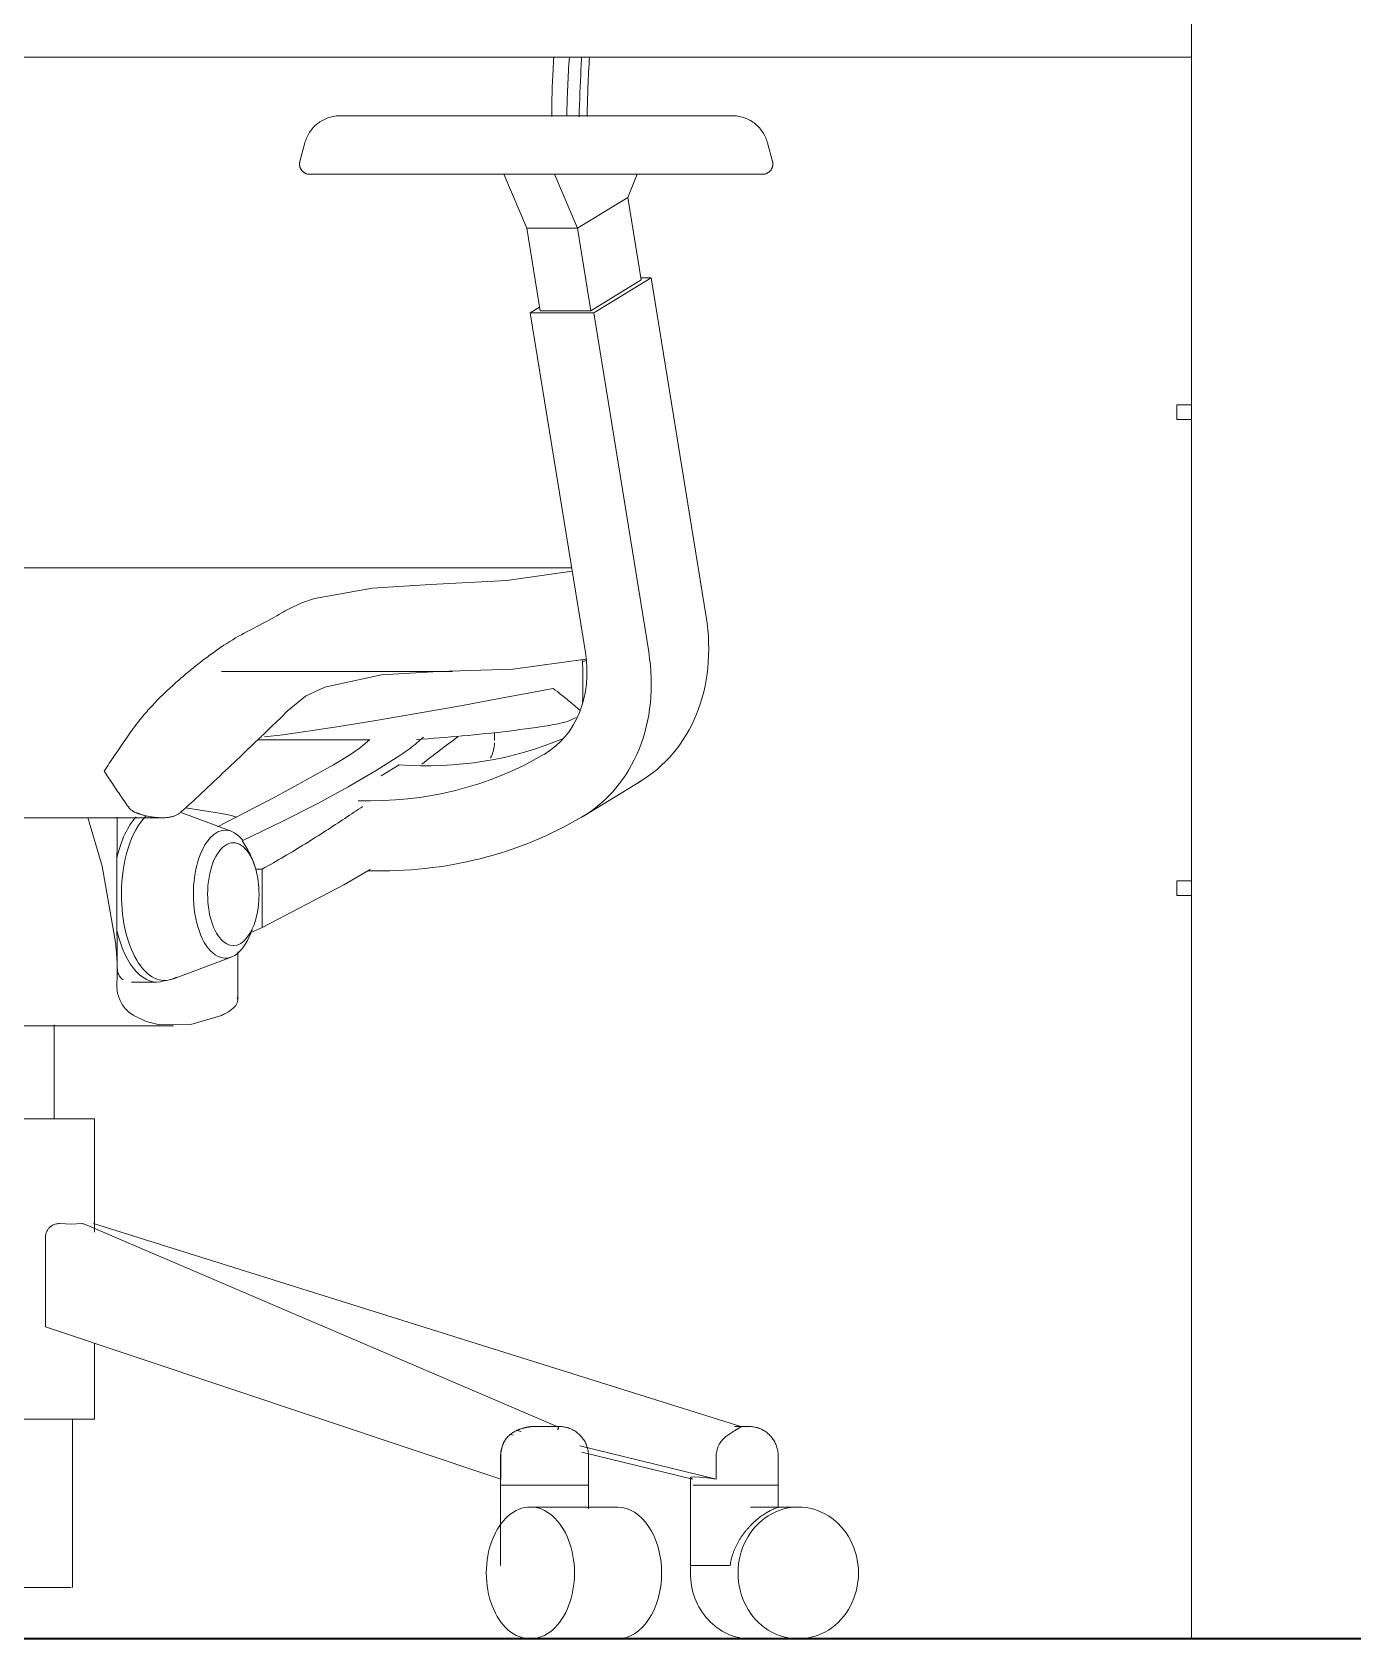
# Model space of a CAD drawing. Header units: inches. Extents: x -6 to 158, y 10 to 161.
# Drawn here: x 25.533 to 26.105, y 32.263 to 32.959 of the extents above; entities that cross this region are included whole.
import ezdxf

# ---------------------------------------------------------------- set-up
doc = ezdxf.new("R2010")
doc.units = ezdxf.units.IN
doc.header["$MEASUREMENT"] = 0
doc.linetypes.add('DASHED2', pattern=[9.525, 6.35, -3.175])
for name, color, linetype, lineweight in [('A-FLOR', 5, 'Continuous', 9), ('I-FURN', 2, 'Continuous', 9), ('I-FURN-PNLS', 2, 'Continuous', 9)]:
    doc.layers.add(name, color=color, linetype=linetype, lineweight=lineweight)
doc.layers.add('Proy', color=1, linetype='DASHED2')

# ---------------------------------------------------------------- blocks, each defined once
blk = doc.blocks.new('Haworth_Compose-Storage-Lateral - 1_5 High 30_x18_ Full Lateral-369745-Section 1')
at = {"layer": 'I-FURN'}
for p, q in [((-8319.51, 528.64), (-8319.51, 534.99)), ((-8313.16, 534.99), (-8319.51, 534.99)), ((-8313.16, 528.64), (-8319.51, 528.64)), ((-8319.51, 322.26), (-8319.51, 328.61)), ((-8313.16, 328.61), (-8319.51, 328.61)), ((-8313.16, 322.26), (-8319.51, 322.26))]:
    blk.add_line(p, q, dxfattribs=at)
blk = doc.blocks.new('Haworth_Patterns-Workwall-Architectural - 96_ W x 76_ H x 22_ D-369735-Section 1')
at = {"layer": 'I-FURN-PNLS', "color": 251}
for p, q in [((-8313.16, 0), (-8313.16, 1943.1)), ((-7754.36, 0), (-8313.16, 0))]:
    blk.add_line(p, q, dxfattribs=at)
blk = doc.blocks.new('Haworth_Worksurface_Compose-Convergent_Rectangular - 30_ x 60_-369739-Section 1')
at = {"layer": 'I-FURN-PNLS', "color": 251}
blk.add_line((-8313.16, 685.8), (-9735.56, 685.8), dxfattribs=at)
blk = doc.blocks.new('Haworth_Chair_Zody-Task1 - Height Adjustable Arms-369731-Section 1')
at = {"layer": 'I-FURN', "color": 251}
for p, q in [((-8680.94, 660.4), (-8668.11, 660.4)), ((-8619.5, 660.4), (-8608.44, 660.4)), ((-8697.5, 648.63), (-8699.66, 640.58)), ((-8494.8, 640.58), (-8496.95, 648.63)), ((-8667.71, 635), (-8687.81, 635)), ((-8611.28, 635), (-8640.6, 635)), ((-8601.34, 611.65), (-8611.28, 635)), ((-8609.94, 635), (-8611.28, 635)), ((-8589.28, 635), (-8603.97, 635)), ((-8577.65, 635), (-8589.28, 635)), ((-8589.28, 635), (-8579.34, 611.65)), ((-8553.47, 635), (-8568.98, 635)), ((-8557.48, 625.01), (-8553.47, 635)), ((-8552.2, 635), (-8553.47, 635)), ((-8507.71, 635), (-8515.56, 635)), ((-8557.48, 625.01), (-8579.34, 611.65)), ((-8557.48, 625.01), (-8551.67, 589.23)), ((-8579.34, 611.65), (-8601.34, 611.65)), ((-8601.34, 611.65), (-8595.53, 575.86)), ((-8573.54, 575.86), (-8579.34, 611.65)), ((-8573.54, 575.86), (-8551.67, 589.23)), ((-8572.3, 574.93), (-8547.41, 590.15)), ((-8551.82, 590.15), (-8547.41, 590.15)), ((-8547.41, 590.15), (-8523.57, 443.18)), ((-8595.78, 577.39), (-8599.8, 574.93)), ((-8572.3, 574.93), (-8599.8, 574.93)), ((-8599.8, 574.93), (-8575.92, 427.65)), ((-8595.53, 575.86), (-8573.54, 575.86)), ((-8548.47, 427.96), (-8572.3, 574.93)), ((-8581.87, 464.34), (-8983.77, 464.34)), ((-8733.63, 419.36), (-8633.49, 419.36)), ((-8656.22, 419.45), (-8677.37, 419.45)), ((-8615.24, 389.55), (-8615.24, 392.97)), ((-8717.88, 389.85), (-8669.33, 389.85)), ((-8664.49, 374.22), (-8656.7, 378.99)), ((-8576.77, 356.72), (-8551.87, 371.95)), ((-9138.9, 356.02), (-8759.47, 356.02)), ((-8778.82, 347.18), (-8778.82, 356.23)), ((-8729.41, 350.17), (-8751.53, 358.43)), ((-8749.3, 360.27), (-8733.68, 357.88)), ((-8779.01, 307.33), (-8779.01, 338.45)), ((-8719.66, 336.41), (-8719.85, 336.92)), ((-8716.01, 333.73), (-8718.78, 333.73)), ((-8716.01, 308.44), (-8716.01, 333.73)), ((-8721.15, 306.16), (-8716.01, 308.44)), ((-8720.92, 306.05), (-8720.41, 307.4)), ((-8778.82, 289.07), (-8778.82, 298.6)), ((-8754.89, 286.09), (-8729.41, 295.6)), ((-8726.59, 276.99), (-8726.59, 297.86)), ((-8772.61, 284.79), (-8761.62, 284.79)), ((-8938.74, 265.83), (-8754.49, 265.83)), ((-8806.12, 225.43), (-8806.12, 266.2)), ((-8833.9, 225.43), (-8788.66, 225.43)), ((-8788.66, 176.38), (-8788.66, 225.43)), ((-8587.87, 91.93), (-8793.3, 179.88)), ((-8508.57, 92.06), (-8789.15, 180.04)), ((-8809.95, 135.25), (-8809.95, 174.04)), ((-8809.95, 135.25), (-8612.56, 69.21)), ((-8788.66, 95.25), (-8788.66, 128.12)), ((-8833.9, 95.25), (-8788.66, 95.25)), ((-8798.18, 22.22), (-8798.18, 95.25)), ((-8594.09, 92.07), (-8598.34, 92.07)), ((-8588.9, 92.07), (-8592.23, 92.07)), ((-8608.51, 88.57), (-8607.24, 88.26)), ((-8605.55, 90.38), (-8603.78, 89.94)), ((-8578.3, 83.7), (-8519.17, 69.21)), ((-8612.67, 79.37), (-8612.67, 66.67)), ((-8612.56, 79.37), (-8612.56, 69.21)), ((-8577.41, 80.95), (-8529.5, 69.21)), ((-8574.57, 66.67), (-8574.57, 79.37)), ((-8519.17, 79.37), (-8519.17, 69.21)), ((-8492.31, 66.67), (-8492.31, 79.37)), ((-8530.41, 69.92), (-8530.41, 66.67)), ((-8612.67, 66.67), (-8612.67, 31.75)), ((-8580.87, 66.67), (-8612.65, 66.67)), ((-8612.65, 66.67), (-8580.87, 66.67)), ((-8574.6, 66.67), (-8580.87, 66.67)), ((-8580.87, 66.67), (-8574.6, 66.67)), ((-8574.57, 56.44), (-8574.57, 66.67)), ((-8530.41, 66.67), (-8530.41, 31.75)), ((-8528.77, 66.67), (-8529.15, 66.67)), ((-8529.15, 66.67), (-8528.77, 66.67)), ((-8493.29, 66.67), (-8528.77, 66.67)), ((-8528.77, 66.67), (-8492.31, 66.67)), ((-8492.31, 57.11), (-8492.31, 66.67)), ((-8562, 57.15), (-8599.75, 57.15)), ((-8483.63, 57.15), (-8504.29, 57.15)), ((-8530.3, 31.75), (-8528.77, 31.75)), ((-8528.77, 31.75), (-8513.15, 31.75)), ((-8829.14, 22.22), (-8798.88, 22.22))]:
    blk.add_line(p, q, dxfattribs=at)
at = {"layer": 'I-FURN', "color": 251, "flags": 128}
for points in [[(-8697.5, 648.63), (-8697.32, 649.24), (-8697.12, 649.85), (-8696.9, 650.44), (-8696.65, 651.02), (-8696.38, 651.6), (-8696.08, 652.16), (-8695.77, 652.71), (-8695.43, 653.25), (-8695.07, 653.77), (-8694.69, 654.28), (-8694.29, 654.77), (-8693.87, 655.25), (-8693.43, 655.71), (-8692.97, 656.15), (-8692.5, 656.57), (-8692.01, 656.98), (-8691.5, 657.36), (-8690.98, 657.73), (-8690.45, 658.07), (-8689.9, 658.39), (-8689.34, 658.69), (-8688.77, 658.96), (-8688.19, 659.21), (-8687.59, 659.44), (-8686.99, 659.65), (-8686.38, 659.83), (-8685.77, 659.99), (-8685.15, 660.12), (-8684.52, 660.22), (-8683.89, 660.31), (-8683.26, 660.36), (-8682.62, 660.39), (-8682.16, 660.4)], [(-8677.18, 660.4), (-8677.52, 660.4), (-8677.84, 660.4), (-8678.16, 660.4), (-8678.46, 660.4), (-8678.76, 660.4), (-8679.05, 660.4), (-8679.33, 660.4), (-8679.59, 660.4), (-8679.85, 660.4), (-8680.09, 660.4), (-8680.33, 660.4), (-8680.55, 660.4), (-8680.75, 660.4), (-8680.95, 660.4), (-8681.13, 660.4), (-8681.29, 660.4), (-8681.45, 660.4), (-8681.58, 660.4), (-8681.71, 660.4), (-8681.82, 660.4), (-8681.91, 660.4), (-8681.99, 660.4), (-8682.06, 660.4), (-8682.11, 660.4), (-8682.14, 660.4), (-8682.16, 660.4), (-8682.16, 660.4)], [(-8682.16, 660.4), (-8682.16, 660.4), (-8682.13, 660.4), (-8682.1, 660.4), (-8682.04, 660.4), (-8681.97, 660.4), (-8681.89, 660.4), (-8681.79, 660.4), (-8681.68, 660.4), (-8681.55, 660.4), (-8681.41, 660.4), (-8681.25, 660.4), (-8681.08, 660.4), (-8680.94, 660.4)], [(-8619.5, 660.4), (-8637.7, 660.4), (-8655.58, 660.4), (-8673.12, 660.4), (-8677.18, 660.4)], [(-8608.44, 660.4), (-8608.68, 660.4), (-8608.93, 660.4), (-8609.2, 660.4), (-8609.47, 660.4), (-8609.76, 660.4), (-8610.05, 660.4), (-8610.36, 660.4), (-8610.67, 660.4), (-8610.99, 660.4), (-8611.32, 660.4), (-8611.66, 660.4), (-8612.01, 660.4), (-8612.36, 660.4), (-8612.72, 660.4), (-8613.08, 660.4), (-8613.45, 660.4), (-8613.82, 660.4), (-8614.19, 660.4), (-8614.57, 660.4), (-8614.95, 660.4), (-8615.33, 660.4), (-8615.71, 660.4), (-8616.1, 660.4), (-8616.48, 660.4), (-8616.86, 660.4), (-8617.25, 660.4), (-8617.62, 660.4), (-8618, 660.4), (-8618.37, 660.4), (-8618.74, 660.4), (-8619.11, 660.4), (-8619.47, 660.4), (-8619.5, 660.4)], [(-8513.38, 660.4), (-8523.74, 660.4), (-8535.08, 660.4), (-8547.4, 660.4), (-8560.66, 660.4), (-8574.86, 660.4), (-8589.97, 660.4), (-8605.96, 660.4), (-8608.44, 660.4)], [(-8517.01, 660.4), (-8516.56, 660.4), (-8516.14, 660.4), (-8515.73, 660.4), (-8515.35, 660.4), (-8514.98, 660.4), (-8514.64, 660.4), (-8514.32, 660.4), (-8514.02, 660.4), (-8513.74, 660.4), (-8513.49, 660.4), (-8513.25, 660.4), (-8513.05, 660.4), (-8512.87, 660.4), (-8512.71, 660.4), (-8512.58, 660.4), (-8512.47, 660.4), (-8512.38, 660.4), (-8512.33, 660.4), (-8512.3, 660.4), (-8512.29, 660.4)], [(-8512.29, 660.4), (-8512.3, 660.4), (-8512.34, 660.4), (-8512.4, 660.4), (-8512.49, 660.4), (-8512.61, 660.4), (-8512.75, 660.4), (-8512.91, 660.4), (-8513.1, 660.4), (-8513.31, 660.4), (-8513.38, 660.4)], [(-8512.29, 660.4), (-8511.65, 660.39), (-8511.02, 660.35), (-8510.39, 660.29), (-8509.76, 660.2), (-8509.13, 660.08), (-8508.51, 659.94), (-8507.9, 659.78), (-8507.29, 659.59), (-8506.7, 659.38), (-8506.11, 659.15), (-8505.53, 658.89), (-8504.96, 658.61), (-8504.4, 658.3), (-8503.86, 657.98), (-8503.32, 657.63), (-8502.81, 657.26), (-8502.31, 656.87), (-8501.82, 656.46), (-8501.35, 656.03), (-8500.9, 655.59), (-8500.47, 655.12), (-8500.05, 654.64), (-8499.66, 654.14), (-8499.28, 653.63), (-8498.93, 653.1), (-8498.6, 652.56), (-8498.29, 652.01), (-8498, 651.44), (-8497.73, 650.86), (-8497.49, 650.28), (-8497.27, 649.68), (-8497.08, 649.08), (-8496.95, 648.63)], [(-8695.37, 635), (-8695.55, 635), (-8695.73, 635.01), (-8695.9, 635.03), (-8696.08, 635.06), (-8696.25, 635.09), (-8696.43, 635.13), (-8696.6, 635.17), (-8696.77, 635.23), (-8696.94, 635.28), (-8697.1, 635.35), (-8697.26, 635.42), (-8697.42, 635.5), (-8697.58, 635.59), (-8697.73, 635.68), (-8697.88, 635.77), (-8698.02, 635.88), (-8698.16, 635.99), (-8698.3, 636.1), (-8698.43, 636.22), (-8698.55, 636.34), (-8698.68, 636.47), (-8698.79, 636.61), (-8698.9, 636.75), (-8699.01, 636.89), (-8699.1, 637.04), (-8699.2, 637.19), (-8699.28, 637.34), (-8699.36, 637.5), (-8699.44, 637.66), (-8699.51, 637.83), (-8699.57, 637.99), (-8699.62, 638.16), (-8699.67, 638.33), (-8699.71, 638.51), (-8699.74, 638.68), (-8699.77, 638.86), (-8699.79, 639.03), (-8699.8, 639.21), (-8699.81, 639.39), (-8699.81, 639.56), (-8699.8, 639.74), (-8699.78, 639.92), (-8699.76, 640.09), (-8699.73, 640.27), (-8699.69, 640.44), (-8699.66, 640.58)], [(-8692.46, 635), (-8692.89, 635), (-8693.29, 635), (-8693.65, 635), (-8693.98, 635), (-8694.28, 635), (-8694.54, 635), (-8694.77, 635), (-8694.96, 635), (-8695.11, 635), (-8695.23, 635), (-8695.32, 635), (-8695.36, 635), (-8695.37, 635)], [(-8695.37, 635), (-8695.36, 635), (-8695.3, 635), (-8695.21, 635), (-8695.08, 635), (-8694.92, 635), (-8694.72, 635), (-8694.49, 635), (-8694.22, 635), (-8693.91, 635), (-8693.57, 635), (-8693.2, 635), (-8692.8, 635), (-8692.36, 635), (-8691.89, 635), (-8691.39, 635), (-8690.86, 635), (-8690.3, 635), (-8689.72, 635), (-8689.1, 635), (-8688.46, 635), (-8687.79, 635), (-8687.1, 635), (-8686.39, 635), (-8685.65, 635), (-8684.89, 635), (-8684.12, 635), (-8683.53, 635)], [(-8683.53, 635), (-8665.61, 635), (-8647.33, 635), (-8628.72, 635), (-8624.3, 635)], [(-8624.3, 635), (-8623.45, 635), (-8622.58, 635), (-8621.7, 635), (-8620.81, 635), (-8619.92, 635), (-8619.02, 635), (-8618.11, 635), (-8617.2, 635), (-8616.29, 635), (-8615.38, 635), (-8614.47, 635), (-8613.56, 635), (-8612.65, 635), (-8611.76, 635), (-8610.86, 635), (-8609.98, 635), (-8609.1, 635), (-8608.24, 635), (-8607.39, 635), (-8606.55, 635), (-8605.73, 635), (-8604.93, 635), (-8604.14, 635), (-8603.37, 635), (-8602.62, 635), (-8601.9, 635), (-8601.19, 635), (-8600.51, 635), (-8599.86, 635), (-8599.23, 635), (-8598.62, 635), (-8598.05, 635), (-8598, 635)], [(-8598, 635), (-8581.56, 635), (-8566.02, 635), (-8551.4, 635), (-8537.73, 635), (-8525.02, 635), (-8513.31, 635), (-8502.6, 635), (-8501.08, 635)], [(-8527.9, 635), (-8534.34, 635), (-8536, 635)], [(-8499.08, 635), (-8499.1, 635), (-8499.17, 635), (-8499.29, 635), (-8499.45, 635), (-8499.66, 635), (-8499.91, 635), (-8500.21, 635), (-8500.56, 635), (-8500.95, 635), (-8501.38, 635), (-8501.85, 635)], [(-8501.08, 635), (-8500.68, 635), (-8500.32, 635), (-8500.01, 635), (-8499.74, 635), (-8499.51, 635), (-8499.34, 635), (-8499.2, 635), (-8499.12, 635), (-8499.08, 635), (-8499.08, 635)], [(-8494.8, 640.58), (-8494.75, 640.41), (-8494.72, 640.23), (-8494.69, 640.06), (-8494.67, 639.88), (-8494.65, 639.71), (-8494.65, 639.53), (-8494.65, 639.35), (-8494.65, 639.18), (-8494.67, 639), (-8494.69, 638.82), (-8494.72, 638.65), (-8494.75, 638.47), (-8494.79, 638.3), (-8494.84, 638.13), (-8494.9, 637.96), (-8494.96, 637.8), (-8495.03, 637.63), (-8495.1, 637.47), (-8495.18, 637.31), (-8495.27, 637.16), (-8495.37, 637.01), (-8495.47, 636.86), (-8495.57, 636.72), (-8495.68, 636.58), (-8495.8, 636.45), (-8495.92, 636.32), (-8496.05, 636.2), (-8496.18, 636.08), (-8496.32, 635.97), (-8496.46, 635.86), (-8496.6, 635.76), (-8496.75, 635.66), (-8496.9, 635.57), (-8497.06, 635.49), (-8497.22, 635.41), (-8497.38, 635.34), (-8497.55, 635.27), (-8497.72, 635.21), (-8497.89, 635.16), (-8498.06, 635.12), (-8498.23, 635.08), (-8498.4, 635.05), (-8498.58, 635.03), (-8498.76, 635.01), (-8498.93, 635), (-8499.08, 635)], [(-8581.66, 462.89), (-8609.95, 458.87), (-8643.05, 457.14)], [(-8643.05, 457.14), (-8668.21, 455.56), (-8693.29, 451.05)], [(-8693.29, 451.05), (-8699.3, 449.1), (-8705.21, 446.15)], [(-8688.91, 412.67), (-8664.28, 417.97), (-8639.54, 419.42)], [(-8639.54, 419.42), (-8607.33, 420.47), (-8575.74, 424.75)], [(-8589.82, 412.07), (-8610.08, 408.26), (-8630.02, 404.61), (-8649.09, 401.23), (-8666.78, 398.2), (-8682.61, 395.62), (-8696.15, 393.54), (-8707.02, 392.03), (-8714.94, 391.13)], [(-8705.21, 402.17), (-8697.25, 408.78), (-8688.91, 412.67)], [(-8685.13, 379), (-8681.47, 381.15), (-8678.03, 383.29)], [(-8678.71, 369.46), (-8666.67, 376.57), (-8655.96, 383.29)], [(-8735.41, 352.04), (-8710.22, 365.14), (-8685.13, 379)], [(-8724.69, 346.06), (-8707.36, 354.35), (-8691.95, 362.19), (-8678.71, 369.46)], [(-8779.49, 301.21), (-8785.32, 335), (-8791.58, 356.06)], [(-8733.68, 357.88), (-8729.28, 357.06), (-8727.08, 356.34)], [(-8716.01, 308.44), (-8680.59, 326.88), (-8669.25, 333.59)], [(-8760.51, 266.2), (-8766.29, 267.62), (-8771.92, 270.41)], [(-8733.68, 270.35), (-8747.01, 266.41), (-8760.51, 266.2)], [(-8803.81, 180.03), (-8798.63, 179.84), (-8794.37, 180.03)], [(-8589.37, 92.07), (-8589.56, 92.07), (-8589.76, 92.07), (-8589.97, 92.07), (-8590.18, 92.07), (-8590.39, 92.07), (-8590.62, 92.07), (-8590.84, 92.07), (-8591.07, 92.07), (-8591.31, 92.07), (-8591.55, 92.07), (-8591.79, 92.07), (-8592.03, 92.07), (-8592.28, 92.07), (-8592.53, 92.07), (-8592.78, 92.07), (-8593.03, 92.07), (-8593.29, 92.07), (-8593.54, 92.07), (-8593.79, 92.07), (-8594.05, 92.07), (-8594.3, 92.07), (-8594.55, 92.07), (-8594.8, 92.07), (-8595.05, 92.07), (-8595.3, 92.07), (-8595.54, 92.07), (-8595.78, 92.07), (-8596.02, 92.07), (-8596.25, 92.07), (-8596.48, 92.07), (-8596.7, 92.07), (-8596.92, 92.07), (-8597.14, 92.07), (-8597.35, 92.07), (-8597.55, 92.07), (-8597.75, 92.07), (-8597.94, 92.07), (-8598.12, 92.07), (-8598.29, 92.07), (-8598.34, 92.07)], [(-8587.27, 92.07), (-8587.28, 92.07), (-8587.29, 92.07), (-8587.32, 92.07), (-8587.35, 92.07), (-8587.4, 92.07), (-8587.45, 92.07), (-8587.52, 92.07), (-8587.59, 92.07), (-8587.68, 92.07), (-8587.77, 92.07), (-8587.88, 92.07), (-8587.99, 92.07), (-8588.11, 92.07), (-8588.24, 92.07), (-8588.38, 92.07), (-8588.53, 92.07), (-8588.68, 92.07), (-8588.85, 92.07), (-8589.02, 92.07), (-8589.2, 92.07), (-8589.37, 92.07)], [(-8588.9, 92.07), (-8588.74, 92.07), (-8588.58, 92.07), (-8588.43, 92.07), (-8588.29, 92.07), (-8588.15, 92.07), (-8588.03, 92.07), (-8587.91, 92.07), (-8587.81, 92.07), (-8587.71, 92.07), (-8587.62, 92.07), (-8587.54, 92.07), (-8587.47, 92.07), (-8587.42, 92.07), (-8587.37, 92.07), (-8587.33, 92.07), (-8587.3, 92.07), (-8587.28, 92.07), (-8587.27, 92.07)], [(-8587.27, 92.07), (-8586.76, 92.06), (-8586.26, 92.03), (-8585.75, 91.98), (-8585.25, 91.91), (-8584.75, 91.82), (-8584.25, 91.71), (-8583.76, 91.58), (-8583.28, 91.43), (-8582.8, 91.26), (-8582.33, 91.07), (-8581.86, 90.87), (-8581.41, 90.64), (-8580.96, 90.4), (-8580.53, 90.14), (-8580.1, 89.86), (-8579.69, 89.56), (-8579.29, 89.25), (-8578.9, 88.92), (-8578.52, 88.58), (-8578.16, 88.22), (-8577.81, 87.85), (-8577.48, 87.47), (-8577.17, 87.07), (-8576.87, 86.66), (-8576.59, 86.24), (-8576.32, 85.8), (-8576.07, 85.36), (-8575.84, 84.91), (-8575.63, 84.45), (-8575.43, 83.98), (-8575.26, 83.5), (-8575.1, 83.02), (-8574.97, 82.53), (-8574.85, 82.03), (-8574.76, 81.53), (-8574.68, 81.03), (-8574.62, 80.53), (-8574.59, 80.02), (-8574.57, 79.51), (-8574.57, 79.37)], [(-8511.23, 92.07), (-8510.98, 92.07), (-8510.72, 92.07), (-8510.47, 92.07), (-8510.22, 92.07), (-8509.97, 92.07), (-8509.72, 92.07), (-8509.48, 92.07), (-8509.24, 92.07), (-8509, 92.07), (-8508.77, 92.07), (-8508.54, 92.07), (-8508.31, 92.07), (-8508.09, 92.07), (-8507.88, 92.07), (-8507.67, 92.07), (-8507.46, 92.07), (-8507.27, 92.07), (-8507.08, 92.07), (-8506.89, 92.07), (-8506.72, 92.07), (-8506.55, 92.07), (-8506.39, 92.07), (-8506.23, 92.07), (-8506.09, 92.07), (-8505.95, 92.07), (-8505.82, 92.07), (-8505.7, 92.07), (-8505.59, 92.07), (-8505.56, 92.07)], [(-8505.01, 92.07), (-8505.02, 92.07), (-8505.03, 92.07), (-8505.06, 92.07), (-8505.09, 92.07), (-8505.14, 92.07), (-8505.2, 92.07), (-8505.26, 92.07), (-8505.34, 92.07), (-8505.42, 92.07), (-8505.52, 92.07), (-8505.62, 92.07), (-8505.73, 92.07), (-8505.85, 92.07), (-8505.98, 92.07), (-8506.12, 92.07), (-8506.27, 92.07), (-8506.43, 92.07), (-8506.59, 92.07), (-8506.76, 92.07), (-8506.94, 92.07), (-8507.13, 92.07), (-8507.32, 92.07), (-8507.52, 92.07), (-8507.72, 92.07), (-8507.93, 92.07), (-8508.15, 92.07), (-8508.37, 92.07), (-8508.6, 92.07), (-8508.78, 92.07)], [(-8505.56, 92.07), (-8505.46, 92.07), (-8505.38, 92.07), (-8505.3, 92.07), (-8505.23, 92.07), (-8505.17, 92.07), (-8505.12, 92.07), (-8505.08, 92.07), (-8505.04, 92.07), (-8505.02, 92.07), (-8505.02, 92.07)], [(-8505.01, 92.07), (-8504.51, 92.06), (-8504, 92.03), (-8503.49, 91.98), (-8502.99, 91.91), (-8502.49, 91.82), (-8502, 91.71), (-8501.5, 91.58), (-8501.02, 91.43), (-8500.54, 91.26), (-8500.07, 91.07), (-8499.6, 90.87), (-8499.15, 90.64), (-8498.7, 90.4), (-8498.27, 90.14), (-8497.84, 89.86), (-8497.43, 89.56), (-8497.03, 89.25), (-8496.64, 88.92), (-8496.26, 88.58), (-8495.9, 88.22), (-8495.56, 87.85), (-8495.23, 87.47), (-8494.91, 87.07), (-8494.61, 86.66), (-8494.33, 86.24), (-8494.06, 85.8), (-8493.81, 85.36), (-8493.58, 84.91), (-8493.37, 84.45), (-8493.18, 83.98), (-8493, 83.5), (-8492.85, 83.02), (-8492.71, 82.53), (-8492.6, 82.03), (-8492.5, 81.53), (-8492.42, 81.03), (-8492.37, 80.53), (-8492.33, 80.02), (-8492.31, 79.51), (-8492.31, 79.37)], [(-8612.67, 79.37), (-8612.66, 79.88), (-8612.63, 80.39), (-8612.58, 80.9), (-8612.51, 81.4), (-8612.42, 81.9), (-8612.31, 82.39), (-8612.18, 82.88), (-8612.03, 83.37), (-8611.86, 83.85), (-8611.67, 84.32), (-8611.46, 84.78), (-8611.24, 85.24), (-8610.99, 85.69), (-8610.73, 86.12), (-8610.71, 86.16)], [(-8528.77, 70.29), (-8530.12, 70.17), (-8530.37, 69.8), (-8529.5, 69.21)], [(-8519.17, 69.21), (-8523.13, 69.8), (-8526.39, 70.17), (-8528.77, 70.29)]]:
    blk.add_lwpolyline(points, dxfattribs=at)
at = {"layer": 'I-FURN', "color": 251}
for centre, major_axis, ratio, start_param, end_param in [((-8594.93, 442.37), (-43.06, 70.43), 0.828184, 3.127992, 4.25391), ((-8619.83, 427.15), (-26.5, 43.34), 0.828184, 3.127992, 4.25391), ((-8619.83, 427.15), (-43.06, 70.43), 0.828184, 3.127992, 4.25391), ((-8675.08, 576.82), (-108.16, 176.88), 0.828184, 2.606725, 3.020464), ((-8699.98, 561.6), (-108.16, 176.88), 0.828184, 2.646287, 3.127992), ((-8761.62, 322.89), (0, 38.1), 0.5, 0.492733, 1.150121), ((-8758.33, 322.89), (0, 37.43), 0.5, 0.446997, 1.570796), ((-8699.98, 561.6), (-124.72, 203.97), 0.828184, 2.649112, 3.127992), ((-8731.96, 322.89), (0, 27.76), 0.5, 5.722875, 7.853982), ((-8728.52, 322.89), (0, 22.29), 0.5, 5.220249, 7.853982), ((-8818.41, 337.93), (93.93, 9.59), 0.173308, 6.205498, 6.215617), ((-8728.52, 322.89), (0, 22.29), 0.5, 4.712389, 5.220249), ((-8758.33, 322.89), (0, 37.43), 0.5, 1.570796, 3.425795), ((-8731.96, 322.89), (0, 27.76), 0.5, 1.570796, 4.060553), ((-8728.52, 322.89), (0, 22.29), 0.5, 1.570796, 3.863518), ((-8728.52, 322.89), (0, 22.29), 0.5, 3.863518, 4.712389), ((-8761.62, 322.89), (0, 38.1), 0.5, 1.991472, 3.307047), ((-8599.75, 28.57), (0, 28.57), 0.669131, 4.712389, 7.853982), ((-8562, 28.57), (0, 28.57), 0.669131, 4.712389, 6.283185), ((-8483.63, 28.57), (0, 28.57), 0.913545, 4.712389, 7.853982), ((-8599.75, 28.57), (0, 28.57), 0.669131, 1.570796, 4.712389), ((-8562, 28.57), (0, 28.57), 0.669131, 3.141593, 4.712389), ((-8504.29, 28.57), (0, 28.57), 0.913545, 1.458406, 1.570796), ((-8504.29, 28.57), (0, 28.57), 0.913545, 1.570796, 3.141593), ((-8483.63, 28.57), (0, 28.57), 0.913545, 1.570796, 4.712389)]:
    blk.add_ellipse(centre, major_axis=major_axis, ratio=ratio, start_param=start_param, end_param=end_param, dxfattribs=at)
for points, knots in [([(-8589.61, 685.81), (-8589.73, 684.03), (-8590.24, 675.44), (-8590.47, 666.84), (-8590.51, 660.03)], [0.42821013, 0.42821013, 0.42821013, 0.42821013, 0.44444444, 0.50677553, 0.50677553, 0.50677553, 0.50677553]), ([(-8578.59, 659.93), (-8578.47, 666.85), (-8578.09, 675.46), (-8577.64, 684.1), (-8577.55, 685.82)], [-0.50936376, -0.50936376, -0.50936376, -0.50936376, -0.44444444, -0.42835581, -0.42835581, -0.42835581, -0.42835581]), ([(-8722.54, 436.71), (-8725.86, 435.04), (-8730.88, 432.01), (-8736.85, 427.89), (-8740.28, 425.4), (-8742.81, 423.46), (-8745.33, 421.46), (-8748.69, 418.74), (-8751.98, 415.92), (-8755.2, 413), (-8757.6, 410.79), (-8759.95, 408.53), (-8762.99, 405.44), (-8766.62, 401.42), (-8769.35, 398.1), (-8770.67, 396.42)], [-1, -1, -1, -1, -0.8, -0.7, -0.65, -0.6, -0.55, -0.5, -0.4, -0.35, -0.3, -0.25, -0.2, -0.1, 0, 0, 0, 0]), ([(-8577.26, 424.66), (-8577.25, 424.54), (-8577.21, 424.06), (-8577.15, 423.19), (-8577.09, 422.03), (-8577.04, 420.79), (-8577, 419.07), (-8576.97, 417.29), (-8576.96, 415.47), (-8576.96, 414.05), (-8576.96, 412.63), (-8576.97, 411.26), (-8576.99, 409.95), (-8577.02, 408.65), (-8577.07, 407.39), (-8577.1, 406.59), (-8577.12, 406.2)], [0.0838555, 0.0838555, 0.0838555, 0.0838555, 0.1, 0.15, 0.2, 0.25, 0.3, 0.4, 0.45, 0.5, 0.55, 0.6, 0.65, 0.7, 0.75, 0.8, 0.8, 0.8, 0.8]), ([(-8578.33, 402.65), (-8579.83, 403.97), (-8583.35, 406.98), (-8587.44, 410.23), (-8589.82, 412.07)], [0.0782684, 0.0782684, 0.0782684, 0.0782684, 0.5, 1, 1, 1, 1]), ([(-8751.52, 358.23), (-8747.89, 361.48), (-8740.81, 368.03), (-8730.56, 377.76), (-8722.48, 385.44), (-8716.47, 391.17), (-8710.86, 396.54), (-8707.32, 400.07), (-8705.21, 402.17)], [-1, -1, -1, -1, -0.8, -0.6, -0.4, -0.3, -0.2, 0, 0, 0, 0]), ([(-8655.96, 383.29), (-8653.4, 384.94), (-8649.96, 387.47), (-8646.99, 390.15), (-8646.09, 391.02)], [0, 0, 0, 0, 0.5, 0.7310754, 0.7310754, 0.7310754, 0.7310754]), ([(-8590.24, 396.3), (-8596.33, 395.3), (-8608.94, 393.52), (-8628.66, 391.46), (-8642.37, 390.4), (-8649.13, 389.96)], [-1, -1, -1, -1, -0.6666667, -0.3333333, -0.025949, -0.025949, -0.025949, -0.025949]), ([(-8631.18, 391.16), (-8633.76, 389.22), (-8638.8, 385.4), (-8644.2, 381.26), (-8646.81, 379.26)], [0.1693295, 0.1693295, 0.1693295, 0.1693295, 0.5, 0.8051586, 0.8051586, 0.8051586, 0.8051586]), ([(-8773.53, 360.05), (-8773.25, 359.78), (-8772.82, 359.41), (-8772.27, 359.03), (-8771.94, 358.83), (-8771.7, 358.68), (-8771.45, 358.55), (-8771.1, 358.38), (-8770.66, 358.19), (-8770.22, 358.02), (-8769.86, 357.89), (-8769.59, 357.79), (-8769.32, 357.7), (-8768.95, 357.57), (-8768.49, 357.43), (-8767.94, 357.27), (-8767.2, 357.06), (-8766.26, 356.83), (-8764.75, 356.51), (-8762.82, 356.2), (-8760.87, 356.04), (-8759.3, 356.01), (-8758.13, 356.04), (-8757.15, 356.13), (-8756.37, 356.24), (-8755.88, 356.33), (-8755.5, 356.41), (-8755.12, 356.49), (-8754.64, 356.62), (-8754.08, 356.8), (-8753.53, 357.01), (-8752.99, 357.26), (-8752.31, 357.63), (-8751.83, 357.98), (-8751.52, 358.23)], [-1, -1, -1, -1, -0.95, -0.925, -0.9125, -0.9, -0.8875, -0.875, -0.85, -0.825, -0.8125, -0.8, -0.7875, -0.775, -0.75, -0.725, -0.7, -0.65, -0.6, -0.5, -0.4, -0.35, -0.3, -0.25, -0.225, -0.2, -0.1875, -0.175, -0.15, -0.125, -0.1, -0.075, -0.05, 0, 0, 0, 0]), ([(-8672.35, 360.97), (-8674.89, 359.26), (-8682.78, 353.99), (-8696.98, 344.78), (-8709.48, 337.38), (-8716.01, 333.73)], [0.2521563, 0.2521563, 0.2521563, 0.2521563, 0.4, 0.7, 1, 1, 1, 1]), ([(-8779.01, 338.45), (-8778.92, 341.09), (-8778.84, 344.06), (-8778.82, 346.7), (-8778.82, 347.18)], [0, 0, 0, 0, 0.5, 0.6132333, 0.6132333, 0.6132333, 0.6132333]), ([(-8776.3, 285.75), (-8776.85, 286.11), (-8777.77, 287.05), (-8778.71, 288.97), (-8778.84, 290.77), (-8778.87, 291.73)], [0.3333333, 0.3333333, 0.3333333, 0.3333333, 0.5, 0.6666667, 0.8495184, 0.8495184, 0.8495184, 0.8495184]), ([(-8809.95, 174.04), (-8809.95, 175.02), (-8809.61, 176.44), (-8808.55, 178.03), (-8807.35, 179.14), (-8805.72, 179.94), (-8804.44, 180.08), (-8803.81, 180.03)], [0, 0, 0, 0, 0.285714, 0.428571, 0.571429, 0.785714, 1, 1, 1, 1]), ([(-8598.34, 92.07), (-8598.59, 92.08), (-8598.98, 92.07), (-8599.46, 92.02), (-8599.74, 91.98), (-8599.95, 91.95), (-8600.16, 91.92), (-8600.46, 91.88), (-8600.83, 91.82), (-8601.21, 91.75), (-8601.51, 91.69), (-8601.74, 91.64), (-8601.96, 91.59), (-8602.25, 91.52), (-8602.62, 91.43), (-8603.05, 91.31), (-8603.48, 91.18), (-8603.91, 91.04), (-8604.32, 90.9), (-8604.73, 90.75), (-8605.13, 90.58), (-8605.52, 90.41), (-8606.03, 90.17), (-8606.89, 89.73), (-8608.01, 89.02), (-8608.78, 88.39), (-8609.13, 88.07)], [-1, -1, -1, -1, -0.928571, -0.892857, -0.875, -0.857143, -0.839286, -0.821429, -0.785714, -0.75, -0.732143, -0.714286, -0.696429, -0.678571, -0.642857, -0.607143, -0.571429, -0.535714, -0.5, -0.464286, -0.428571, -0.392857, -0.357143, -0.285714, -0.142857, 0, 0, 0, 0]), ([(-8587.91, 91.95), (-8587.94, 91.96), (-8588, 91.98), (-8588.13, 92.02), (-8588.39, 92.07), (-8588.68, 92.08), (-8588.9, 92.07)], [-0.1428571, -0.1428571, -0.1428571, -0.1428571, -0.125, -0.1071429, -0.0714286, 0, 0, 0, 0]), ([(-8588.02, 90.58), (-8587.98, 90.64), (-8587.91, 90.75), (-8587.81, 90.9), (-8587.73, 91.04), (-8587.67, 91.18), (-8587.62, 91.31), (-8587.59, 91.43), (-8587.58, 91.52), (-8587.58, 91.59), (-8587.59, 91.64), (-8587.61, 91.69), (-8587.63, 91.75), (-8587.68, 91.82), (-8587.75, 91.88), (-8587.82, 91.91), (-8587.86, 91.93), (-8587.87, 91.93)], [-0.5714286, -0.5714286, -0.5714286, -0.5714286, -0.5357143, -0.5, -0.4642857, -0.4285714, -0.3928571, -0.3571429, -0.3214286, -0.3035714, -0.2857143, -0.2678571, -0.25, -0.2142857, -0.1785714, -0.1607143, -0.1527829, -0.1527829, -0.1527829, -0.1527829]), ([(-8508.78, 92.07), (-8508.67, 92.08), (-8508.56, 92.07), (-8508.5, 92.02), (-8508.49, 91.98), (-8508.49, 91.95), (-8508.51, 91.92), (-8508.55, 91.88), (-8508.63, 91.82), (-8508.74, 91.75), (-8508.84, 91.69), (-8508.91, 91.64), (-8508.99, 91.59), (-8509.11, 91.52), (-8509.27, 91.43), (-8509.49, 91.31), (-8509.71, 91.18), (-8509.94, 91.04), (-8510.19, 90.9), (-8510.44, 90.75), (-8510.71, 90.58), (-8510.98, 90.41), (-8511.36, 90.17), (-8512.04, 89.73), (-8513.1, 89.02), (-8514.01, 88.39), (-8514.49, 88.07)], [-1, -1, -1, -1, -0.928571, -0.892857, -0.875, -0.857143, -0.839286, -0.821429, -0.785714, -0.75, -0.732143, -0.714286, -0.696429, -0.678571, -0.642857, -0.607143, -0.571429, -0.535714, -0.5, -0.464286, -0.428571, -0.392857, -0.357143, -0.285714, -0.142857, 0, 0, 0, 0]), ([(-8609.13, 88.07), (-8609.64, 87.6), (-8610.56, 86.53), (-8611.49, 84.8), (-8612.03, 83.23), (-8612.44, 81.57), (-8612.56, 80.28), (-8612.56, 79.37)], [-1, -1, -1, -1, -0.75, -0.5, -0.375, -0.25, 0, 0, 0, 0]), ([(-8514.49, 88.07), (-8515.18, 87.6), (-8516.43, 86.53), (-8517.71, 84.8), (-8518.45, 83.23), (-8519, 81.57), (-8519.16, 80.28), (-8519.17, 79.37)], [-1, -1, -1, -1, -0.75, -0.5, -0.375, -0.25, 0, 0, 0, 0]), ([(-8492.51, 57.14), (-8492.26, 57.13), (-8492.24, 57.07), (-8493.43, 56.68), (-8494.82, 56.08), (-8495.76, 55.62), (-8496.75, 55.09), (-8497.86, 54.44), (-8499.05, 53.66), (-8499.94, 53.02), (-8500.84, 52.33), (-8501.77, 51.57), (-8502.69, 50.76), (-8503.59, 49.91), (-8504.47, 49.01), (-8505.34, 48.07), (-8506.19, 47.09), (-8507, 46.07), (-8507.77, 45.02), (-8508.51, 43.94), (-8509.21, 42.83), (-8509.75, 41.87), (-8510.16, 41.1), (-8510.56, 40.31), (-8511.02, 39.32), (-8511.53, 38.1), (-8512.13, 36.45), (-8512.72, 34.34), (-8513.04, 32.62), (-8513.15, 31.75)], [0.1, 0.1, 0.1, 0.1, 0.2, 0.3, 0.35, 0.375, 0.4, 0.45, 0.475, 0.5, 0.525, 0.55, 0.575, 0.6, 0.625, 0.65, 0.675, 0.7, 0.725, 0.75, 0.775, 0.8, 0.8125, 0.825, 0.85, 0.875, 0.9, 0.95, 1, 1, 1, 1])]:
    blk.add_open_spline(points, degree=3, knots=knots, dxfattribs=at)
for points in [[(-8583.97, 660.4), (-8583.84, 668.87), (-8583.45, 677.33), (-8582.84, 685.79)], [(-8574.13, 685.81), (-8574.71, 677.24), (-8575, 668.68), (-8575.14, 660.11)], [(-8705.21, 446.15), (-8707.39, 444.89), (-8712.45, 442.02), (-8718.94, 438.56), (-8722.54, 436.71)], [(-8575.6, 424.2), (-8576.05, 424.04), (-8576.54, 423.9), (-8577.06, 423.75)], [(-8579.94, 399.55), (-8581.06, 398.84), (-8583.93, 397.59), (-8587.94, 396.68), (-8590.24, 396.3)], [(-8770.67, 396.42), (-8772.3, 394.2), (-8775.48, 389.72), (-8780.09, 382.99), (-8783.02, 378.5), (-8784.45, 376.25)], [(-8678.03, 383.29), (-8674.8, 385.37), (-8671.9, 387.57), (-8669.33, 389.89)], [(-8616.67, 382.67), (-8615.81, 384.41), (-8615.36, 386.35), (-8615.26, 388.53)], [(-8784.45, 376.25), (-8783.3, 374.45), (-8780.96, 370.84), (-8777.31, 365.44), (-8774.8, 361.84), (-8773.53, 360.05)], [(-8617.08, 381.88), (-8616.94, 382.13), (-8616.8, 382.4), (-8616.67, 382.67)], [(-8718.78, 333.73), (-8719.45, 336), (-8721.13, 340.34), (-8723.42, 344.23), (-8724.69, 346.06)], [(-8778.95, 294.13), (-8778.83, 295.88), (-8778.78, 299.84), (-8778.92, 304.68), (-8779.01, 307.33)], [(-8778.95, 285.16), (-8778.81, 287.4), (-8778.78, 292.31), (-8779.2, 298.1), (-8779.49, 301.21)], [(-8771.92, 270.41), (-8773.7, 271.55), (-8776.61, 274.22), (-8778.83, 279.31), (-8779.12, 283.15), (-8778.95, 285.16)], [(-8726.79, 278.04), (-8726.52, 277.33), (-8726.53, 275.86), (-8728.29, 273.52), (-8730.54, 271.98), (-8731.94, 271.2)], [(-8731.94, 271.2), (-8732.21, 271.05), (-8732.77, 270.77), (-8733.37, 270.49), (-8733.68, 270.35)], [(-8794.37, 180.03), (-8793.99, 180.07), (-8793.63, 180.02), (-8793.3, 179.88)]]:
    blk.add_open_spline(points, degree=3, dxfattribs=at)

msp = doc.modelspace()

# ---------------------------------------------------------------- linework, layer by layer
at = {"layer": 'A-FLOR', "lineweight": 35}
msp.add_line((34.59831, 32.26252), (16.24379, 32.26252), dxfattribs=at)
at = {"layer": 'Proy', "ltscale": 0.75}
msp.add_line((15.95049, 32.26252), (39.93369, 32.26252), dxfattribs=at)

# ---------------------------------------------------------------- block references
at = {"layer": 'I-FURN', "xscale": 0.000999999999999, "yscale": 0.000999999999999, "zscale": 0.000999999999999}
msp.add_blockref('Haworth_Chair_Zody-Task1 - Height Adjustable Arms-369731-Section 1', (34.34841, 32.26252), dxfattribs=at)
at = {"layer": 'I-FURN-PNLS', "xscale": 0.000999999999999, "yscale": 0.000999999999999, "zscale": 0.000999999999999}
for name in ['Haworth_Patterns-Workwall-Architectural - 96_ W x 76_ H x 22_ D-369735-Section 1', 'Haworth_Worksurface_Compose-Convergent_Rectangular - 30_ x 60_-369739-Section 1', 'Haworth_Compose-Storage-Lateral - 1_5 High 30_x18_ Full Lateral-369745-Section 1']:
    msp.add_blockref(name, (34.34841, 32.26252), dxfattribs=at)

doc.saveas('drawing.dxf')
